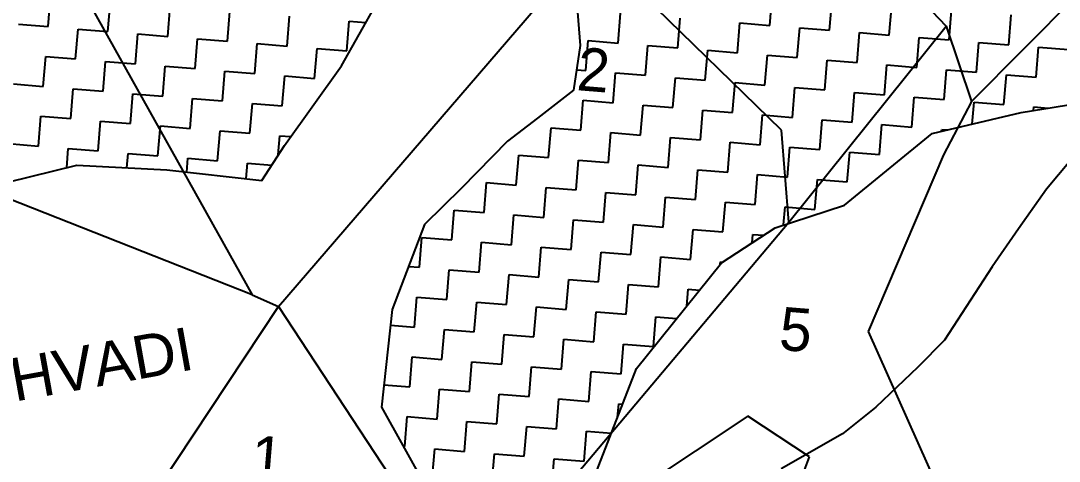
# Model space of a CAD drawing. Header units: metres. Extents: x 286589 to 288713, y 2001360 to 2004418.
# Drawn here: x 287663.6 to 287845.1, y 2002615.4 to 2002692.4 of the extents above; entities that cross this region are included whole.
import ezdxf
from ezdxf.enums import TextEntityAlignment as Align

# ---------------------------------------------------------------- set-up
doc = ezdxf.new("R2010")
doc.units = ezdxf.units.M
doc.header["$MEASUREMENT"] = 0
for name, color, linetype in [('LINE_WATER', 4, 'Continuous'), ('POLY_HATCH', 12, 'Continuous'), ('POLY_PARCEL', 6, 'Continuous'), ('TEXT_MAPIN', 7, 'Continuous'), ('TEXT_PARCEL', 7, 'Continuous')]:
    doc.layers.add(name, color=color, linetype=linetype)
doc.styles.get("Standard").update_dxf_attribs({"font": 'arial.ttf'})
doc.styles.add('TEXT_MAP', font='')
doc.styles.get('TEXT_MAP').set_extended_font_data('Kruti Dev 050')

msp = doc.modelspace()

# ---------------------------------------------------------------- linework, layer by layer
at = {"layer": 'LINE_WATER'}
for p, q in [((287851.84, 2002673.82), (287842.85, 2002662.95)), ((287842.85, 2002662.95), (287837.97, 2002656.05)), ((287837.97, 2002656.05), (287833.37, 2002649.41)), ((287833.37, 2002649.41), (287825.04, 2002636.59)), ((287825.04, 2002636.59), (287820.33, 2002631.84)), ((287820.33, 2002631.84), (287813.01, 2002624.88)), ((287813.01, 2002624.88), (287807.22, 2002620.22)), ((287807.22, 2002620.22), (287796.46, 2002614.08))]:
    msp.add_line(p, q, dxfattribs=at)
at = {"layer": 'POLY_HATCH', "linetype": 'Continuous'}
for p, q in [((287668.41, 2002691.37), (287668.84, 2002696.58)), ((287678.85, 2002690.51), (287679.27, 2002695.73)), ((287794.5, 2002691.59), (287794.92, 2002696.81)), ((287804.93, 2002690.74), (287805.36, 2002695.96)), ((287689.29, 2002689.66), (287689.71, 2002694.88)), ((287699.72, 2002688.81), (287700.15, 2002694.03)), ((287767.98, 2002688.5), (287768.41, 2002693.72)), ((287815.37, 2002689.89), (287815.8, 2002695.11)), ((287825.81, 2002689.04), (287826.23, 2002694.26)), ((287710.16, 2002687.96), (287710.58, 2002693.18)), ((287720.59, 2002687.11), (287721.02, 2002692.33)), ((287721.02, 2002692.33), (287723.91, 2002692.09)), ((287778.42, 2002687.65), (287778.84, 2002692.87)), ((287788.85, 2002686.8), (287789.28, 2002692.02)), ((287789.28, 2002692.02), (287794.5, 2002691.59)), ((287836.24, 2002688.19), (287836.67, 2002693.41)), ((287663.2, 2002691.79), (287668.41, 2002691.37)), ((287673.21, 2002685.72), (287673.63, 2002690.94)), ((287673.63, 2002690.94), (287678.85, 2002690.51)), ((287683.64, 2002684.87), (287684.07, 2002690.09)), ((287684.07, 2002690.09), (287689.29, 2002689.66)), ((287799.29, 2002685.95), (287799.72, 2002691.17)), ((287799.72, 2002691.17), (287804.93, 2002690.74)), ((287809.73, 2002685.1), (287810.15, 2002690.32)), ((287810.15, 2002690.32), (287815.37, 2002689.89)), ((287694.08, 2002684.02), (287694.5, 2002689.24)), ((287694.5, 2002689.24), (287699.72, 2002688.81)), ((287704.51, 2002683.17), (287704.94, 2002688.39)), ((287704.94, 2002688.39), (287710.16, 2002687.96)), ((287762.34, 2002683.71), (287762.76, 2002688.93)), ((287762.76, 2002688.93), (287767.98, 2002688.5)), ((287820.16, 2002684.25), (287820.59, 2002689.47)), ((287820.59, 2002689.47), (287825.81, 2002689.04)), ((287830.6, 2002683.4), (287831.02, 2002688.62)), ((287831.02, 2002688.62), (287836.24, 2002688.19)), ((287714.95, 2002682.32), (287715.38, 2002687.54)), ((287715.38, 2002687.54), (287720.59, 2002687.11)), ((287772.78, 2002682.86), (287773.2, 2002688.08)), ((287773.2, 2002688.08), (287778.42, 2002687.65)), ((287783.21, 2002682.01), (287783.64, 2002687.23)), ((287783.64, 2002687.23), (287788.85, 2002686.8)), ((287793.65, 2002681.16), (287794.07, 2002686.38)), ((287794.07, 2002686.38), (287799.29, 2002685.95)), ((287841.04, 2002682.55), (287841.46, 2002687.77)), ((287841.46, 2002687.77), (287846.68, 2002687.34)), ((287667.56, 2002680.93), (287667.99, 2002686.15)), ((287667.99, 2002686.15), (287673.21, 2002685.72)), ((287678, 2002680.08), (287678.42, 2002685.3)), ((287678.42, 2002685.3), (287683.64, 2002684.87)), ((287804.08, 2002680.31), (287804.51, 2002685.53)), ((287804.51, 2002685.53), (287809.73, 2002685.1)), ((287814.52, 2002679.46), (287814.95, 2002684.67)), ((287814.95, 2002684.67), (287820.16, 2002684.25)), ((287688.43, 2002679.23), (287688.86, 2002684.45)), ((287688.86, 2002684.45), (287694.08, 2002684.02)), ((287698.87, 2002678.38), (287699.3, 2002683.6)), ((287699.3, 2002683.6), (287704.51, 2002683.17)), ((287709.31, 2002677.53), (287709.73, 2002682.74)), ((287709.73, 2002682.74), (287714.95, 2002682.32)), ((287760.74, 2002683.84), (287762.34, 2002683.71)), ((287767.13, 2002678.07), (287767.56, 2002683.28)), ((287767.56, 2002683.28), (287772.78, 2002682.86)), ((287824.96, 2002678.61), (287825.38, 2002683.82)), ((287825.38, 2002683.82), (287830.6, 2002683.4)), ((287835.39, 2002677.75), (287835.82, 2002682.97)), ((287835.82, 2002682.97), (287841.04, 2002682.55)), ((287662.34, 2002681.35), (287667.56, 2002680.93)), ((287777.57, 2002677.22), (287777.99, 2002682.43)), ((287777.99, 2002682.43), (287783.21, 2002682.01)), ((287788, 2002676.36), (287788.43, 2002681.58)), ((287788.43, 2002681.58), (287793.65, 2002681.16)), ((287672.36, 2002675.29), (287672.78, 2002680.5)), ((287672.78, 2002680.5), (287678, 2002680.08)), ((287682.79, 2002674.44), (287683.22, 2002679.65)), ((287683.22, 2002679.65), (287688.43, 2002679.23)), ((287798.44, 2002675.51), (287798.87, 2002680.73)), ((287798.87, 2002680.73), (287804.08, 2002680.31)), ((287808.88, 2002674.66), (287809.3, 2002679.88)), ((287809.3, 2002679.88), (287814.52, 2002679.46)), ((287693.23, 2002673.58), (287693.65, 2002678.8)), ((287693.65, 2002678.8), (287698.87, 2002678.38)), ((287703.66, 2002672.73), (287704.09, 2002677.95)), ((287704.09, 2002677.95), (287709.31, 2002677.53)), ((287761.49, 2002673.27), (287761.91, 2002678.49)), ((287761.91, 2002678.49), (287767.13, 2002678.07)), ((287771.92, 2002672.42), (287772.35, 2002677.64)), ((287772.35, 2002677.64), (287777.57, 2002677.22)), ((287819.31, 2002673.81), (287819.74, 2002679.03)), ((287819.74, 2002679.03), (287824.96, 2002678.61)), ((287829.86, 2002674.34), (287830.17, 2002678.18)), ((287830.17, 2002678.18), (287835.39, 2002677.75)), ((287840.56, 2002676.7), (287840.61, 2002677.33)), ((287840.61, 2002677.33), (287843.12, 2002677.13)), ((287666.71, 2002670.49), (287667.14, 2002675.71)), ((287667.14, 2002675.71), (287672.36, 2002675.29)), ((287782.36, 2002671.57), (287782.79, 2002676.79)), ((287782.79, 2002676.79), (287788, 2002676.36)), ((287792.8, 2002670.72), (287793.22, 2002675.94)), ((287793.22, 2002675.94), (287798.44, 2002675.51)), ((287677.15, 2002669.64), (287677.57, 2002674.86)), ((287677.57, 2002674.86), (287682.79, 2002674.44)), ((287687.58, 2002668.79), (287688.01, 2002674.01)), ((287688.01, 2002674.01), (287693.23, 2002673.58)), ((287755.84, 2002668.48), (287756.27, 2002673.7)), ((287756.27, 2002673.7), (287761.49, 2002673.27)), ((287803.23, 2002669.87), (287803.66, 2002675.09)), ((287803.66, 2002675.09), (287808.88, 2002674.66)), ((287813.67, 2002669.02), (287814.09, 2002674.24)), ((287814.09, 2002674.24), (287819.31, 2002673.81)), ((287698.02, 2002667.94), (287698.45, 2002673.16)), ((287698.45, 2002673.16), (287703.66, 2002672.73)), ((287708.61, 2002668.94), (287708.88, 2002672.31)), ((287708.88, 2002672.31), (287710.8, 2002672.15)), ((287766.28, 2002667.63), (287766.71, 2002672.85)), ((287766.71, 2002672.85), (287771.92, 2002672.42)), ((287776.72, 2002666.78), (287777.14, 2002672)), ((287777.14, 2002672), (287782.36, 2002671.57)), ((287824.51, 2002673.08), (287824.53, 2002673.39)), ((287824.53, 2002673.39), (287825.47, 2002673.31)), ((287661.49, 2002670.92), (287666.71, 2002670.49)), ((287671.66, 2002666.7), (287671.93, 2002670.07)), ((287671.93, 2002670.07), (287677.15, 2002669.64)), ((287787.15, 2002665.93), (287787.58, 2002671.15)), ((287787.58, 2002671.15), (287792.8, 2002670.72)), ((287797.59, 2002665.08), (287798.01, 2002670.3)), ((287798.01, 2002670.3), (287803.23, 2002669.87)), ((287682.16, 2002666.7), (287682.37, 2002669.22)), ((287682.37, 2002669.22), (287687.58, 2002668.79)), ((287692.61, 2002665.96), (287692.8, 2002668.37)), ((287692.8, 2002668.37), (287698.02, 2002667.94)), ((287750.2, 2002663.69), (287750.63, 2002668.91)), ((287750.63, 2002668.91), (287755.84, 2002668.48)), ((287808.03, 2002664.23), (287808.45, 2002669.45)), ((287808.45, 2002669.45), (287813.67, 2002669.02)), ((287703.02, 2002664.81), (287703.24, 2002667.52)), ((287703.24, 2002667.52), (287707.46, 2002667.17)), ((287760.64, 2002662.84), (287761.06, 2002668.06)), ((287761.06, 2002668.06), (287766.28, 2002667.63)), ((287771.07, 2002661.99), (287771.5, 2002667.2)), ((287771.5, 2002667.2), (287776.72, 2002666.78)), ((287781.51, 2002661.14), (287781.94, 2002666.35)), ((287781.94, 2002666.35), (287787.15, 2002665.93)), ((287791.95, 2002660.29), (287792.37, 2002665.5)), ((287792.37, 2002665.5), (287797.59, 2002665.08)), ((287802.38, 2002659.43), (287802.81, 2002664.65)), ((287802.81, 2002664.65), (287808.03, 2002664.23)), ((287744.56, 2002658.9), (287744.98, 2002664.11)), ((287744.98, 2002664.11), (287750.2, 2002663.69)), ((287754.99, 2002658.04), (287755.42, 2002663.26)), ((287755.42, 2002663.26), (287760.64, 2002662.84)), ((287765.43, 2002657.19), (287765.86, 2002662.41)), ((287765.86, 2002662.41), (287771.07, 2002661.99)), ((287775.87, 2002656.34), (287776.29, 2002661.56)), ((287776.29, 2002661.56), (287781.51, 2002661.14)), ((287738.91, 2002654.1), (287739.34, 2002659.32)), ((287739.34, 2002659.32), (287744.56, 2002658.9)), ((287786.3, 2002655.49), (287786.73, 2002660.71)), ((287786.73, 2002660.71), (287791.95, 2002660.29)), ((287796.91, 2002656.71), (287797.16, 2002659.86)), ((287797.16, 2002659.86), (287802.38, 2002659.43)), ((287749.35, 2002653.25), (287749.78, 2002658.47)), ((287749.78, 2002658.47), (287754.99, 2002658.04)), ((287759.79, 2002652.4), (287760.21, 2002657.62)), ((287760.21, 2002657.62), (287765.43, 2002657.19)), ((287770.22, 2002651.55), (287770.65, 2002656.77)), ((287770.65, 2002656.77), (287775.87, 2002656.34)), ((287780.66, 2002650.7), (287781.08, 2002655.92)), ((287781.08, 2002655.92), (287786.3, 2002655.49)), ((287733.27, 2002649.31), (287733.7, 2002654.53)), ((287733.7, 2002654.53), (287738.91, 2002654.1)), ((287791.4, 2002653.6), (287791.52, 2002655.07)), ((287791.52, 2002655.07), (287793.4, 2002654.91)), ((287743.71, 2002648.46), (287744.13, 2002653.68)), ((287744.13, 2002653.68), (287749.35, 2002653.25)), ((287754.14, 2002647.61), (287754.57, 2002652.83)), ((287754.57, 2002652.83), (287759.79, 2002652.4)), ((287764.58, 2002646.76), (287765, 2002651.98)), ((287765, 2002651.98), (287770.22, 2002651.55)), ((287775.02, 2002645.91), (287775.44, 2002651.13)), ((287775.44, 2002651.13), (287780.66, 2002650.7)), ((287785.84, 2002649.85), (287785.88, 2002650.27)), ((287785.88, 2002650.27), (287786.27, 2002650.24)), ((287731.38, 2002649.46), (287733.27, 2002649.31)), ((287738.06, 2002643.67), (287738.49, 2002648.88)), ((287738.49, 2002648.88), (287743.71, 2002648.46)), ((287748.5, 2002642.82), (287748.93, 2002648.03)), ((287748.93, 2002648.03), (287754.14, 2002647.61)), ((287758.94, 2002641.96), (287759.36, 2002647.18)), ((287759.36, 2002647.18), (287764.58, 2002646.76)), ((287769.37, 2002641.11), (287769.8, 2002646.33)), ((287769.8, 2002646.33), (287775.02, 2002645.91)), ((287779.99, 2002642.55), (287780.23, 2002645.48)), ((287780.23, 2002645.48), (287782.22, 2002645.32)), ((287732.42, 2002638.87), (287732.85, 2002644.09)), ((287732.85, 2002644.09), (287738.06, 2002643.67)), ((287742.86, 2002638.02), (287743.28, 2002643.24)), ((287743.28, 2002643.24), (287748.5, 2002642.82)), ((287753.29, 2002637.17), (287753.72, 2002642.39)), ((287753.72, 2002642.39), (287758.94, 2002641.96)), ((287763.73, 2002636.32), (287764.15, 2002641.54)), ((287764.15, 2002641.54), (287769.37, 2002641.11)), ((287728.22, 2002639.22), (287732.42, 2002638.87)), ((287774.17, 2002635.47), (287774.59, 2002640.69)), ((287774.59, 2002640.69), (287778.27, 2002640.39)), ((287737.21, 2002633.23), (287737.64, 2002638.45)), ((287737.64, 2002638.45), (287742.86, 2002638.02)), ((287747.65, 2002632.38), (287748.07, 2002637.6)), ((287748.07, 2002637.6), (287753.29, 2002637.17)), ((287758.09, 2002631.53), (287758.51, 2002636.75)), ((287758.51, 2002636.75), (287763.73, 2002636.32)), ((287768.52, 2002630.68), (287768.95, 2002635.9)), ((287768.95, 2002635.9), (287774.17, 2002635.47)), ((287731.57, 2002628.44), (287732, 2002633.66)), ((287732, 2002633.66), (287737.21, 2002633.23)), ((287742.01, 2002627.59), (287742.43, 2002632.8)), ((287742.43, 2002632.8), (287747.65, 2002632.38)), ((287752.44, 2002626.74), (287752.87, 2002631.95)), ((287752.87, 2002631.95), (287758.09, 2002631.53)), ((287762.88, 2002625.89), (287763.3, 2002631.1)), ((287763.3, 2002631.1), (287768.52, 2002630.68)), ((287727.08, 2002628.8), (287731.57, 2002628.44)), ((287736.36, 2002622.79), (287736.79, 2002628.01)), ((287736.79, 2002628.01), (287742.01, 2002627.59)), ((287746.8, 2002621.94), (287747.22, 2002627.16)), ((287747.22, 2002627.16), (287752.44, 2002626.74)), ((287757.23, 2002621.09), (287757.66, 2002626.31)), ((287757.66, 2002626.31), (287762.88, 2002625.89)), ((287767.9, 2002623.09), (287768.1, 2002625.46)), ((287768.1, 2002625.46), (287768.81, 2002625.4)), ((287730.72, 2002618), (287731.14, 2002623.22)), ((287731.14, 2002623.22), (287736.36, 2002622.79)), ((287741.16, 2002617.15), (287741.58, 2002622.37)), ((287741.58, 2002622.37), (287746.8, 2002621.94)), ((287751.59, 2002616.3), (287752.02, 2002621.52)), ((287752.02, 2002621.52), (287757.23, 2002621.09)), ((287762.03, 2002615.45), (287762.45, 2002620.67)), ((287762.45, 2002620.67), (287766.82, 2002620.31)), ((287730.45, 2002618.02), (287730.72, 2002618)), ((287735.51, 2002612.36), (287735.94, 2002617.58)), ((287735.94, 2002617.58), (287741.16, 2002617.15)), ((287745.95, 2002611.51), (287746.37, 2002616.73)), ((287746.37, 2002616.73), (287751.59, 2002616.3)), ((287756.38, 2002610.66), (287756.81, 2002615.87)), ((287756.81, 2002615.87), (287762.03, 2002615.45))]:
    msp.add_line(p, q, dxfattribs=at)
at = {"layer": 'POLY_HATCH'}
for points in [[(287661.37, 2002664.18), (287673.43, 2002667.14), (287689.13, 2002666.35), (287705.73, 2002664.5), (287709.68, 2002670.58), (287719.68, 2002684.54), (287728.91, 2002701.02), (287733.98, 2002714.89), (287742.25, 2002719.63), (287751.31, 2002715.94), (287760.14, 2002703.4), (287761.35, 2002688.04), (287760.22, 2002680.25), (287753.91, 2002675.35), (287748.66, 2002671.35), (287740.6, 2002663.14), (287734.17, 2002656.77), (287728.53, 2002641.97), (287726.64, 2002624.89), (287734.38, 2002610.96)], [(287762.27, 2002608.69), (287771.23, 2002631.61), (287786.04, 2002650.1), (287795.41, 2002656.23), (287807.55, 2002660.16), (287822.86, 2002672.7), (287838.43, 2002676.35), (287852.42, 2002678.66), (287859.15, 2002676.63), (287863.77, 2002666.9), (287855.94, 2002649.32), (287854.65, 2002639.58), (287853.2, 2002627.88), (287852.41, 2002618.1), (287863.5, 2002615.22)]]:
    msp.add_lwpolyline(points, dxfattribs=at)
at = {"layer": 'POLY_PARCEL'}
for p, q in [((287829.71, 2002678.26), (287917.85, 2002767)), ((287784.65, 2002734.28), (287825.28, 2002691.46)), ((287658.86, 2002725.29), (287704.06, 2002644.53)), ((287708.65, 2002642.47), (287763.18, 2002705.76)), ((287796.53, 2002673.29), (287763.18, 2002705.76)), ((287797.82, 2002657.22), (287825.28, 2002691.46)), ((287825.28, 2002691.46), (287829.71, 2002678.26)), ((287829.71, 2002678.26), (287824.85, 2002668.96)), ((287797.82, 2002657.22), (287796.53, 2002673.29)), ((287824.85, 2002668.96), (287811.68, 2002638.1)), ((287704.06, 2002644.53), (287658.16, 2002662.58)), ((287742.3, 2002591.28), (287797.82, 2002657.22)), ((287704.06, 2002644.53), (287708.65, 2002642.47)), ((287672.22, 2002587.45), (287708.65, 2002642.47)), ((287708.65, 2002642.47), (287742.3, 2002591.28)), ((287811.68, 2002638.1), (287828.23, 2002600.99)), ((287790.65, 2002623.3), (287742.3, 2002591.28)), ((287801.45, 2002616.18), (287790.65, 2002623.3)), ((287780.06, 2002561.03), (287801.45, 2002616.18))]:
    msp.add_line(p, q, dxfattribs=at)

# ---------------------------------------------------------------- texts
at = {"layer": 'TEXT_MAPIN'}
msp.add_text('BOUDHVADI', height=7.539, rotation=10.2074, dxfattribs=at).set_placement((287663.41, 2002625.99), align=Align.CENTER)
at = {"layer": 'TEXT_PARCEL', "style": 'TEXT_MAP'}
for s, p in [('2', (287763.4, 2002680.05)), ('5', (287798.75, 2002634.7)), ('1', (287706.39, 2002612.27))]:
    msp.add_text(s, height=7.54, rotation=355.34, dxfattribs=at).set_placement(p, align=Align.CENTER)

doc.saveas('drawing.dxf')
